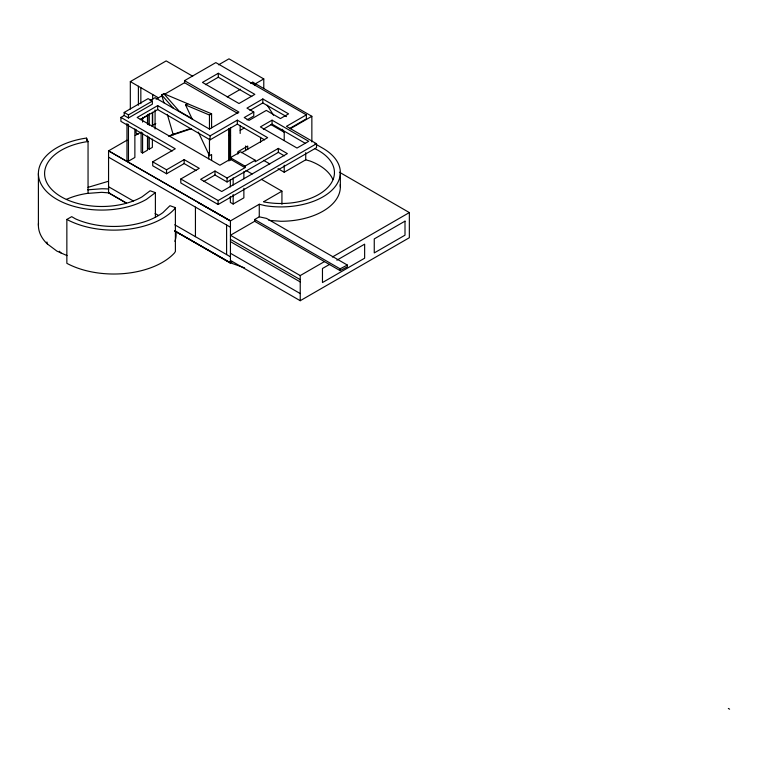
<?xml version="1.0" encoding="UTF-8"?>
<svg xmlns="http://www.w3.org/2000/svg" width="768" height="768" viewBox="0 0 768 768"><rect width="100%" height="100%" fill="white"/><g stroke="black" fill="none" stroke-linecap="round" stroke-linejoin="round"><path stroke-width="1.15" d="M175.392 207.629L174.413 209.136A68.717 39.667 0 0 1 66.854 219.437L66.854 263.328A68.717 39.667 0 0 0 174.413 253.018L175.392 251.52L175.392 207.629L169.958 205.699L162.941 212.592A62.333 35.99 0 0 1 75.446 218.842L71.702 216.643L66.854 219.437M88.051 141.6L86.909 141.686A57.101 32.966 0 0 0 52.243 190.013A57.101 32.966 0 0 0 142.061 196.848L150.144 190.771L155.395 192.634L146.438 199.373A63.293 36.538 0 0 1 46.877 191.808A63.293 36.538 0 0 1 85.306 138.24L86.573 138.144L88.051 141.6L88.051 193.373M130.32 108.998L130.32 81.6L166.166 60.912L192.701 76.224M124.186 115.507L124.186 112.435L148.109 98.63L152.371 101.088L152.371 104.16L128.458 117.974L124.186 115.507L120.912 117.398L120.912 121.373L172.205 150.989M150.096 100.55L155.078 97.67L209.462 129.062L238.915 112.061L184.541 80.659L184.541 82.723L237.888 113.52M184.541 80.659L215.827 62.602L306.355 114.864L306.355 118.829L289.44 128.592M163.958 102.797L161.674 94.906L163.805 93.677L211.594 113.808L211.594 127.834M124.186 112.435L128.458 114.902L152.371 101.088M156.106 99.139L162.25 95.587M164.294 94.406L184.541 82.723M218.592 64.819L228.97 58.829L263.779 78.922L263.779 88.339M241.574 152.717L267.648 137.654L237.322 120.154L210.086 135.878L157.69 105.619L137.155 117.475L219.878 165.235L230.342 159.197L244.992 167.654L244.992 166.147L230.342 157.69L230.342 159.197M218.294 73.277L202.454 82.416L239.002 103.517L254.842 94.368L218.294 73.277L218.294 77.242L251.789 96.576M140.611 119.328L146.41 115.978M140.237 119.664L157.69 109.594L210.086 139.843L237.322 124.118L264.614 139.872M205.43 84.672L218.294 77.242M192.221 119.117L185.568 104.976L187.699 103.747M127.046 140.179L108.557 150.854L108.557 192.778L126.096 202.915L108.557 192.778M135.264 135.437L140.4 132.47M151.699 125.942L155.808 123.571M227.213 96.922L240.499 89.251M250.714 83.357L252.758 82.176L311.856 116.294L311.856 141.926M254.765 84.134L263.779 78.922M174.672 133.987L173.251 134.803L167.318 114.374M126.97 123.466L126.97 160.31L128.458 161.174L134.87 157.469L134.87 128.938M141.11 131.942L141.11 152.15L142.589 153.005L147.485 150.182L147.485 135.917M147.773 136.416L147.773 148.301L149.261 149.155L152.371 147.36L152.371 139.037M185.568 104.976L209.462 115.037L211.594 113.808M196.243 170.554L184.166 163.584L166.541 173.76L152.726 165.792L152.726 161.818L175.286 148.79L120.912 117.398M253.766 112.042L244.214 117.562L249.072 120.365L266.314 110.41L280.435 118.56L288.586 113.856L262.81 98.966L246.97 108.115L253.766 112.042L253.766 116.016L247.085 119.875M249.936 110.371L262.81 102.941L286.531 116.63M152.726 161.818L166.541 169.795L184.166 159.619L199.258 168.336L180.806 178.992L180.806 182.957L218.112 204.499L316.522 147.677L316.522 143.712L286.454 126.346L306.355 114.864M228.912 135.408L230.573 135.898M240.173 130.358L244.243 128.006M198.326 132.086L209.462 155.712L211.594 154.474L211.594 160.387M272.064 120.173L260.4 126.912L297.014 148.042L308.678 141.312L272.064 120.173L272.064 124.138L305.626 143.52M263.318 129.197L272.064 124.138M230.342 157.69L240.566 151.786L255.226 160.243L255.226 161.75L278.342 148.406L287.366 153.619L221.741 191.51L200.64 179.328L214.992 171.043L227.059 178.013L244.992 167.654M290.362 128.707L311.856 116.294M203.722 181.517L214.992 175.008L227.059 181.978L278.342 152.371L284.352 155.846M244.992 166.147L255.226 160.243M180.806 178.992L218.112 200.525L316.522 143.712M278.045 168.682L284.218 172.243L305.731 159.821L310.128 161.04A53.568 30.922 0 0 1 332.909 179.587M230.342 196.454L230.342 202.397L233.165 204.029L243.869 197.846L243.869 188.333M174.682 230.928L230.438 262.829L230.438 220.906L108.557 150.854L230.438 220.906L259.267 204.259L265.498 205.747A59.462 34.33 0 0 0 332.381 189.754A59.462 34.33 0 0 0 322.934 148.31L314.88 143.664M281.933 204.346L281.933 191.174L263.549 201.792L264.25 201.984A53.568 30.922 0 0 0 327.917 187.382A53.568 30.922 0 0 0 314.659 148.579M254.65 221.29L254.65 219.494L259.267 216.826L266.525 218.4L347.347 265.056L347.347 266.851L340.109 270.634L254.65 221.29L230.438 235.267L300.23 275.568L324.451 261.59M232.493 261.648L230.16 262.992L174.634 230.938M332.371 257.011L409.344 212.573L409.344 237.715L300.23 300.71L230.438 260.419M329.664 264.346L322.464 268.502L322.464 282.547L364.637 258.202L364.637 244.157L336.864 260.189M254.65 219.494L340.109 268.838L347.347 265.056M170.947 135.053L174.278 133.939M175.382 133.574L190.147 128.65M168.71 136.32L191.414 128.736M88.042 187.344L108.499 181.258M87.734 189.821L101.693 188.765A63.293 36.538 0 0 1 108.768 188.995M109.651 192.941L101.693 192.336L86.909 193.459A57.101 32.966 0 0 0 66.394 199.392M268.925 220.368L280.886 221.28A59.462 34.33 0 0 0 340.214 184.714M229.008 262.33L244.608 267.869M67.027 255.61L56.938 251.136L46.877 243.571A63.293 36.538 0 0 1 38.506 223.19M197.75 202.358L230.438 220.906M108.557 157.171L230.438 227.222M108.557 186.739L133.373 201.005M155.098 213.494L158.198 215.27M174.749 224.784L230.438 256.79M174.691 230.794L230.438 262.829M270.845 124.531L284.218 132.259L284.218 140.486M339.389 172.186L409.344 212.573M130.32 81.6L158.496 97.862M192.595 118.925L179.203 111.197L163.805 93.677M263.635 160.358L269.808 163.93M245.981 170.419L252.144 173.981M261.389 179.318L281.933 191.174M138.154 134.352L136.08 133.152L136.08 129.677M230.438 239.338L300.23 279.638M230.438 241.632L300.23 281.923M230.438 253.267L300.23 293.568M728.342 708.451L729.6 709.171M59.328 251.242L60.989 252.931M161.674 94.906L173.395 108.25M252.758 82.176L254.64 85.181M267.226 105.206L273.523 115.229M282.326 129.254L284.218 132.259M46.915 241.958L47.52 244.051M340.349 172.589L340.349 186.95M340.109 268.838L340.109 270.634M305.731 152.64L305.731 159.821M300.23 275.568L300.23 300.71M284.218 165.187L284.218 172.243M278.342 148.406L278.342 152.371M262.81 98.966L262.81 102.941M260.554 137.405L260.554 142.118M259.267 204.259L259.267 216.826M247.718 149.587L247.718 146.074L237.85 151.766L237.85 154.09M245.558 146.006L245.558 150.691M243.869 171.686L243.869 178.819M240.173 125.818L240.173 133.469M237.322 120.154L237.322 124.118M233.165 177.869L233.165 185.002M233.165 194.515L233.165 204.029M230.573 127.958L230.573 160.358M230.342 179.808L230.342 186.941M229.315 128.371L229.315 159.638M228.912 128.602L228.912 161.03M227.059 178.013L227.059 181.978M226.598 225.024L226.598 254.582M218.112 200.525L218.112 204.499M214.992 171.043L214.992 175.008M210.086 135.878L210.086 139.843M209.462 115.037L209.462 129.062M209.462 138.998L209.462 155.712M208.723 153.043L208.723 158.88M195.437 207.11L195.437 236.678M184.166 159.619L184.166 163.584M166.541 169.795L166.541 173.76M157.69 105.619L157.69 109.594M155.395 192.634L155.395 217.325M155.078 109.958L155.078 128.986M152.669 94.502L152.669 99.245M152.669 112.291L152.669 125.338M152.371 112.886L152.371 125.962M149.261 113.491L149.261 125.386M149.261 137.27L149.261 149.155M147.773 115.018L147.773 124.531M147.485 114.518L147.485 124.032M142.589 117.341L142.589 122.102M142.589 132.797L142.589 153.005M140.842 87.677L140.842 103.69M138.394 86.256L138.394 105.235M128.458 114.902L128.458 117.974M128.458 124.32L128.458 161.174M86.573 138.144L86.573 140.496M38.4 173.53L38.4 225.302M175.862 231.091A62.333 35.99 0 0 1 174.922 241.382M405.005 221.155L374.256 238.906L374.256 252.922L405.005 235.171L405.005 221.155"/></g></svg>
